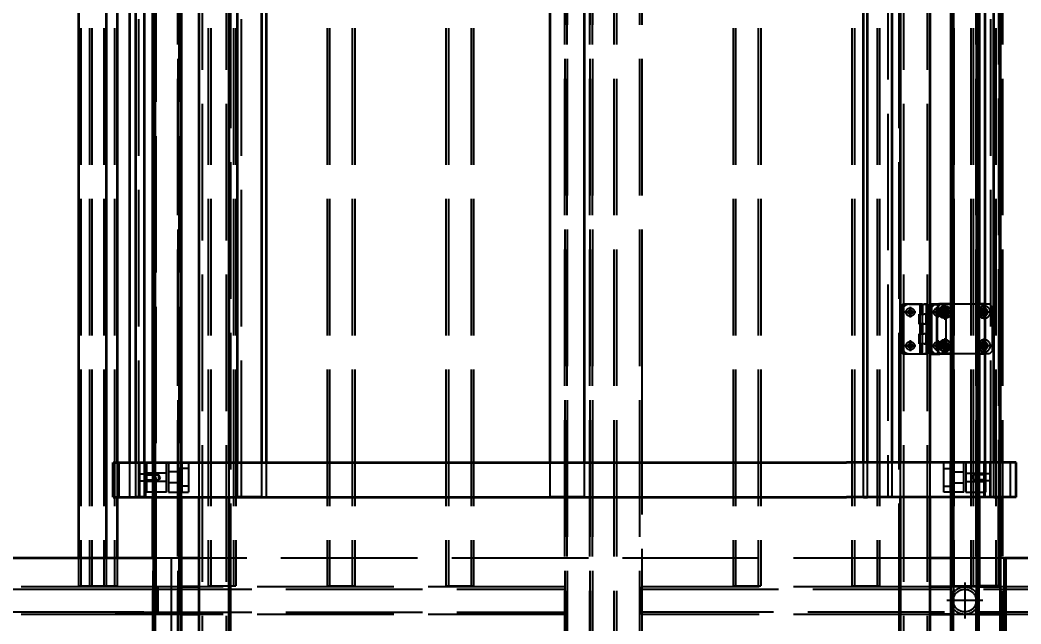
# Model space of a CAD drawing. Header units: millimetres. Extents: x -73083 to 81340, y -6859 to 6812.
# Drawn here: x -67263 to -66252, y -2867 to -2257 of the extents above; entities that cross this region are included whole.
import ezdxf

# ---------------------------------------------------------------- set-up
doc = ezdxf.new("R2010")
doc.units = ezdxf.units.MM
doc.linetypes.add('AM_ISO02W050', pattern=[7.5, 6, -1.5])
doc.linetypes.add('AM_ISO08W050', pattern=[18, 12, -1.5, 3, -1.5])
doc.layers.add('AM_7', color=2, linetype='AM_ISO08W050', lineweight=25)
doc.layers.add('AM_HID', color=1, linetype='AM_ISO02W050', lineweight=25)
doc.layers.add('word_dim', color=253, linetype='Continuous')
doc.styles.get("Standard").update_dxf_attribs({"font": 'romans.shx', "bigfont": 'bigfont.shx'})
doc.dimstyles.new('STANDARD 1-23', dxfattribs={"dimscale": 23, "dimtxt": 3.5, "dimasz": 3, "dimexe": 1, "dimexo": 0, "dimgap": 1, "dimtad": 3, "dimdsep": 46, "dimtxsty": 'Standard', "dimblk1": 'OPEN', "dimblk2": 'OPEN', "dimsah": 1, "dimcen": 0, "dimclrd": 256, "dimclre": 256, "dimclrt": 3, "dimazin": 2, "dimtfac": 1, "dimtmove": 0, "dimatfit": 3, "dimldrblk": 'OPEN', "dimfxl": 0, "dimtolj": 1, "dimtzin": 0, "dimlwd": 13, "dimlwe": 13, "dimarcsym": 0})

# ---------------------------------------------------------------- blocks, each defined once
blk = doc.blocks.new('_Open')
at = {"color": 0, "lineweight": -2}
for p, q in [((-1, 0.167), (0, 0)), ((-1, -0.167), (0, 0)), ((0, 0), (-1, 0))]:
    blk.add_line(p, q, dxfattribs=at)
blk = doc.blocks.new('*D1040')
at = {"layer": 'DEFPOINTS', "color": 0, "ltscale": 2}
for p in [(-68078.9, -1592.7), (-70152.9, -5613.8), (-66960, -5613.8)]:
    blk.add_point(p, dxfattribs=at)
at = {"layer": 'word_dim', "lineweight": 13, "ltscale": 2}
for p, q in [((-68078.9, -1592.7), (-70175.9, -1592.7)), ((-70152.9, -1661.7), (-70152.9, -5544.8)), ((-66960, -5613.8), (-70175.9, -5613.8))]:
    blk.add_line(p, q, dxfattribs=at)
at = {"layer": 'word_dim', "lineweight": 13, "ltscale": 2, "xscale": 69, "yscale": 69, "zscale": 69}
for p, rotation in [((-70152.9, -1592.7), 90), ((-70152.9, -5613.8), 270)]:
    blk.add_blockref('_Open', p, dxfattribs=dict(at, rotation=rotation))
at = {"layer": 'word_dim', "color": 3, "ltscale": 2, "insert": (-70216.1, -3603.3), "char_height": 80.5, "attachment_point": 5, "rotation": 90}
blk.add_mtext('\\A1;4021.2', dxfattribs=at)

msp = doc.modelspace()

# ---------------------------------------------------------------- linework, layer by layer
at = {"color": 7, "lineweight": 35, "ltscale": 23}
for p, q in [((-67203.98229, -1747.64294), (-67203.98143, -2800.67102)), ((-67175.98229, -1747.64294), (-67175.98143, -2800.67102)), ((-67164.958, -1869.09338), (-67164.95726, -2704.09338)), ((-67152.07982, -2704.09338), (-67152.08055, -1869.09313)), ((-67146.28502, -1869.09313), (-67146.28429, -2704.09338)), ((-67137.22533, -2704.09289), (-67137.22606, -1869.09313)), ((-67128.29808, -1869.09313), (-67128.29735, -2704.09338)), ((-67100.29808, -1869.09313), (-67100.29735, -2704.09289)), ((-67043.45903, -2704.09338), (-67043.45977, -1869.09338)), ((-67018.7105, -2704.09338), (-67018.71123, -1869.09338)), ((-67014.46856, -1869.09338), (-67014.46782, -2704.09338)), ((-66727.88823, -1869.09313), (-66727.8875, -2704.09289)), ((-66692.8875, -2704.09289), (-66692.88823, -1869.09289)), ((-66411.30571, -2704.09289), (-66411.30645, -1869.09265)), ((-66407.06304, -2704.09289), (-66407.06377, -1869.09265)), ((-66382.31401, -2704.09289), (-66382.31475, -1869.09265)), ((-66373.98149, -2704.0924), (-66373.98247, -1869.0924)), ((-66322.98272, -1869.0924), (-66322.98198, -2704.09289)), ((-66294.98272, -1869.0924), (-66294.98198, -2704.0924)), ((-66288.54253, -1869.0924), (-66288.5418, -2704.0924)), ((-66279.48345, -2704.0924), (-66279.48418, -1869.0924)), ((-66273.68779, -2704.0924), (-66273.68853, -1869.0924)), ((-66272.97686, -2704.09191), (-66272.97759, -1869.09167)), ((-66294.98174, -2544.09289), (-66294.98223, -1944.09265)), ((-66294.34185, -1944.0924), (-66294.34111, -2544.0924)), ((-66294.34087, -1944.0924), (-66294.34038, -2544.0924)), ((-66294.34014, -1944.0924), (-66294.33965, -2544.0924)), ((-66294.3394, -1944.09216), (-66294.33892, -2544.0924)), ((-66294.33843, -1944.09216), (-66294.33794, -2544.09191)), ((-66373.98149, -2704.0924), (-66373.98198, -2169.09265)), ((-66343.98149, -2704.0924), (-66343.98198, -2169.09265)), ((-67081.98156, -2704.09289), (-67081.98204, -2215.09387)), ((-67051.98198, -2215.09387), (-67051.98149, -2704.09289)), ((-67128.98046, -2704.09289), (-67128.98082, -2244.09338)), ((-66343.98174, -2544.09289), (-66334.98149, -2544.09289)), ((-66339.98149, -2544.09289), (-66342.98149, -2547.09289)), ((-66342.98149, -2547.09289), (-66342.98149, -2591.09289)), ((-66339.98149, -2544.09289), (-66333.98174, -2544.09289)), ((-66333.98174, -2544.09289), (-66336.98174, -2547.09289)), ((-66336.98174, -2591.09289), (-66336.98174, -2547.09289)), ((-66322.98223, -2544.09289), (-66333.98174, -2544.09289)), ((-66288.54204, -2544.09289), (-66294.98223, -2544.09289)), ((-66343.98174, -2594.09289), (-66339.98149, -2594.09289)), ((-66339.98149, -2594.09289), (-66342.98149, -2591.09289)), ((-66339.98149, -2594.09289), (-66333.98174, -2594.09289)), ((-66336.98174, -2591.09289), (-66333.98174, -2594.09289)), ((-66322.98223, -2594.09289), (-66333.98174, -2594.09289)), ((-66288.54204, -2594.09289), (-66294.98223, -2594.09289)), ((-66294.98149, -2704.0924), (-66294.98149, -2594.09289)), ((-66294.34111, -2594.0924), (-66294.34111, -2704.0924)), ((-66294.34038, -2594.0924), (-66294.34038, -2704.0924)), ((-66294.33965, -2594.0924), (-66294.3394, -2704.0924)), ((-66294.33867, -2594.0924), (-66294.33867, -2704.09191)), ((-66294.33794, -2594.09191), (-66294.33794, -2704.09191)), ((-67168.88451, -2704.09338), (-66428.52739, -2704.09289)), ((-67168.88451, -2739.09338), (-67168.88451, -2704.09338)), ((-66256.88457, -2704.09289), (-66428.52739, -2704.09289)), ((-66256.88457, -2739.09289), (-66256.88457, -2704.09289)), ((-67168.88451, -2739.09338), (-66428.52739, -2739.09289)), ((-67164.95714, -2739.09338), (-67164.95714, -2800.66809)), ((-67152.0797, -2739.09338), (-67146.28417, -2739.09338)), ((-67137.22533, -2739.09338), (-67146.28417, -2739.09338)), ((-67128.98034, -2800.67102), (-67128.98046, -2739.09289)), ((-67128.29735, -2739.09289), (-67128.29711, -2934.09338)), ((-67100.29735, -2739.09289), (-67100.29711, -2934.09338)), ((-67081.98131, -2945.27893), (-67081.98156, -2739.09289)), ((-67051.98149, -2739.09289), (-67051.98149, -2919.09338)), ((-67018.71025, -2739.09338), (-67043.45903, -2739.09338)), ((-67018.71025, -2739.09338), (-67014.46758, -2739.09338)), ((-66692.8875, -2739.09289), (-66727.8875, -2739.09289)), ((-66256.88457, -2739.09289), (-66428.52739, -2739.09289)), ((-66411.30571, -2739.09289), (-66407.06304, -2739.09289)), ((-66373.98149, -2919.09289), (-66373.98149, -2739.0924)), ((-66373.98149, -2919.09289), (-66373.98149, -2739.0924)), ((-66343.98125, -2949.09289), (-66343.98149, -2739.0924)), ((-66322.98198, -2739.0924), (-66322.98174, -2934.09289)), ((-66294.98198, -2739.0924), (-66294.98174, -2934.09289)), ((-66294.98125, -2891.70275), (-66294.98149, -2739.0924)), ((-66294.34111, -2739.09191), (-66294.34087, -2828.6466)), ((-66294.34014, -2739.09191), (-66294.34014, -2828.6466)), ((-66294.3394, -2739.09191), (-66294.3394, -2828.6466)), ((-66294.33867, -2739.09191), (-66294.33867, -2828.6466)), ((-66294.33794, -2739.09191), (-66294.3377, -2828.6466)), ((-66279.48345, -2739.09289), (-66288.5418, -2739.09289)), ((-66279.48345, -2739.09289), (-66273.68779, -2739.09289)), ((-66274.95708, -2739.09289), (-66274.95708, -2828.67102)), ((-66272.97661, -2891.67053), (-66272.97686, -2739.09191)), ((-67128.29735, -2800.67102), (-68730.46172, -2800.67297)), ((-67081.98461, -2800.67932), (-67100.3004, -2800.67932)), ((-66322.98516, -2800.67834), (-66343.98467, -2800.67834)), ((-66272.9793, -2800.67785), (-66274.95708, -2800.67785)), ((-66267.46123, -2800.6759), (-66268.96123, -2800.6759)), ((-66268.96099, -3000.28918), (-66268.96123, -2800.6759)), ((-65597.46123, -2800.67736), (-66267.46148, -2800.67785)), ((-66267.46123, -3045.67785), (-66267.46148, -2800.67785)), ((-66267.46099, -3045.6759), (-66267.46123, -2800.6759)), ((-67081.98461, -2829.6715), (-67100.3004, -2829.6715)), ((-66322.98516, -2829.67102), (-66343.98467, -2829.67102)), ((-66272.9793, -2829.67102), (-66294.98516, -2829.67102)), ((-66294.98125, -2828.6466), (-66294.34087, -2828.6466)), ((-66294.97661, -2891.67053), (-66294.97661, -2828.64611)), ((-66294.97661, -2828.67102), (-66274.95708, -2828.67102)), ((-67081.98449, -2857.6715), (-67100.3004, -2857.6715)), ((-66322.98516, -2857.67102), (-66343.98442, -2857.67102)), ((-66272.9793, -2857.67102), (-66294.98516, -2857.67102))]:
    msp.add_line(p, q, dxfattribs=at)
for centre, radius in [((-66328.98174, -2552.09289), 6), ((-66328.98174, -2552.09289), 3.5), ((-66328.98149, -2552.09289), 2.4585), ((-66328.98174, -2586.09289), 6), ((-66328.98174, -2586.09289), 3.5), ((-66328.98149, -2586.09289), 2.4585)]:
    msp.add_circle(centre, radius, dxfattribs=at)
for centre, radius, start, end in [((-66334.98149, -2551.09289), 7, 89.86290012, 90.00005032), ((-66288.98174, -2552.09289), 6, 85.79811794, 274.20198451), ((-66288.98174, -2552.09289), 3.5, 82.78485704, 277.21524541), ((-66288.98149, -2552.09289), 2.4585, 79.70289127, 280.29721801), ((-66288.98174, -2586.09289), 6, 85.79811794, 274.20198451), ((-66288.98174, -2586.09289), 3.5, 82.78422184, 277.21493805), ((-66288.98149, -2586.09289), 2.4585, 79.7028298, 280.29718386)]:
    msp.add_arc(centre, radius, start, end, dxfattribs=at)
at = {"layer": 'AM_7', "ltscale": 23}
for p, q in [((-66363.98125, -2546.5675), (-66363.98125, -2557.61779)), ((-66335.98125, -2546.5675), (-66335.98125, -2557.6173)), ((-66328.98174, -2544.2926), (-66328.98174, -2559.8927)), ((-66288.98174, -2544.2926), (-66288.98174, -2559.8927)), ((-66358.45635, -2552.09289), (-66369.5064, -2552.09289)), ((-66330.45635, -2552.09289), (-66341.5064, -2552.09289)), ((-66321.18169, -2552.09289), (-66336.78179, -2552.09289)), ((-66281.18169, -2552.09289), (-66296.78179, -2552.09289)), ((-66358.45635, -2586.09289), (-66369.5064, -2586.09289)), ((-66363.98125, -2580.5675), (-66363.98125, -2591.61779)), ((-66330.45635, -2586.09289), (-66341.5064, -2586.09289)), ((-66321.18169, -2586.09289), (-66336.78179, -2586.09289)), ((-66335.98125, -2580.5675), (-66335.98125, -2591.6173)), ((-66328.98174, -2578.2926), (-66328.98174, -2593.8927)), ((-66281.18169, -2586.09289), (-66296.78179, -2586.09289)), ((-66288.98174, -2578.2926), (-66288.98174, -2593.8927)), ((-66308.98125, -2825.44641), (-66308.98125, -2861.8468)), ((-66290.7813, -2843.6466), (-66327.1812, -2843.6466))]:
    msp.add_line(p, q, dxfattribs=at)
at = {"layer": 'AM_HID', "ltscale": 23}
for p, q in [((-67125.79833, -1684.09338), (-67125.79711, -2934.09338)), ((-67102.79833, -1684.09338), (-67102.79711, -2934.09338)), ((-66320.48296, -1684.09265), (-66320.48174, -2934.09289)), ((-66297.48296, -1684.09265), (-66297.48174, -2934.09289)), ((-67050.48247, -1710.59338), (-67050.48149, -2917.59338)), ((-66375.48247, -1710.59265), (-66375.48149, -2917.59289)), ((-67201.48229, -1747.64294), (-67201.48131, -2828.6427)), ((-67192.95812, -1747.67175), (-67192.95714, -2828.6715)), ((-67190.45812, -1747.67175), (-67190.45714, -2828.6715)), ((-67178.48229, -1747.64294), (-67178.48131, -2828.6427)), ((-67167.45812, -1747.6715), (-67167.45714, -2828.6715)), ((-67072.95812, -1747.6715), (-67072.95714, -2828.6715)), ((-67070.45812, -1747.6715), (-67070.45714, -2828.6715)), ((-67047.45806, -1747.6715), (-67047.45708, -2828.6715)), ((-67044.95806, -1747.6715), (-67044.95708, -2828.6715)), ((-66952.95806, -1747.6715), (-66952.95708, -2828.6715)), ((-66950.45806, -1747.6715), (-66950.45708, -2828.6715)), ((-66927.45806, -1747.6715), (-66927.45708, -2828.6715)), ((-66924.95806, -1747.6715), (-66924.95708, -2828.6715)), ((-66832.95806, -1747.67126), (-66832.95708, -2828.67102)), ((-66830.45806, -1747.67126), (-66830.45708, -2828.67102)), ((-66807.45806, -1747.67126), (-66807.45708, -2828.67102)), ((-66804.95806, -1747.67126), (-66804.95708, -2828.67102)), ((-66542.95806, -1747.67102), (-66542.95708, -2828.67102)), ((-66540.45806, -1747.67102), (-66540.45708, -2828.67102)), ((-66517.45806, -1747.67102), (-66517.45708, -2828.67102)), ((-66514.95806, -1747.67102), (-66514.95708, -2828.67102)), ((-66422.95806, -1747.67102), (-66422.95708, -2828.67102)), ((-66420.45806, -1747.67102), (-66420.45708, -2828.67102)), ((-66397.45806, -1747.67102), (-66397.45708, -2828.67102)), ((-66394.95806, -1747.67102), (-66394.95708, -2828.67102)), ((-66322.34185, -1747.6466), (-66322.34087, -2828.6466)), ((-66322.34111, -1747.6466), (-66322.34014, -2828.6466)), ((-66322.34038, -1747.6466), (-66322.3394, -2828.6466)), ((-66322.3394, -1747.6466), (-66322.33867, -2828.6466)), ((-66322.33867, -1747.6466), (-66322.3377, -2828.6466)), ((-66319.84185, -1747.6466), (-66319.84087, -2828.6466)), ((-66319.84111, -1747.6466), (-66319.84014, -2828.6466)), ((-66319.84038, -1747.6466), (-66319.8394, -2828.6466)), ((-66319.8394, -1747.6466), (-66319.83867, -2828.6466)), ((-66319.83867, -1747.6466), (-66319.8377, -2828.6466)), ((-66302.95806, -1747.67077), (-66302.95708, -2828.67102)), ((-66300.45806, -1747.67077), (-66300.45708, -2828.67102)), ((-66296.84185, -1747.6466), (-66296.84087, -2828.6466)), ((-66296.84111, -1747.6466), (-66296.84014, -2828.6466)), ((-66296.84038, -1747.6466), (-66296.8394, -2828.6466)), ((-66296.8394, -1747.6466), (-66296.83867, -2828.6466)), ((-66296.83867, -1747.6466), (-66296.8377, -2828.6466)), ((-66277.45806, -1747.67077), (-66277.45708, -2828.67102)), ((-67128.98131, -1778.64294), (-67128.98021, -2971.6427)), ((-67126.48131, -1778.64294), (-67126.48021, -2971.6427)), ((-67126.48021, -2971.6427), (-67126.48131, -1778.64294)), ((-67103.48131, -1778.64294), (-67103.48021, -2971.6427)), ((-67103.48021, -2971.6427), (-67103.48131, -1778.64294)), ((-67100.98131, -1778.64294), (-67100.98021, -2971.6427)), ((-67100.98021, -2971.6427), (-67100.98131, -1778.64294)), ((-66712.95708, -1778.67126), (-66712.95586, -2971.67102)), ((-66712.95586, -2971.67102), (-66712.95708, -1778.67126)), ((-66710.45708, -1778.67126), (-66710.45586, -2971.67102)), ((-66710.45586, -2971.67102), (-66710.45708, -1778.67126)), ((-66687.45708, -1778.67126), (-66687.45586, -2971.67102)), ((-66687.45586, -2971.67102), (-66687.45708, -1778.67126)), ((-66684.95708, -1778.67126), (-66684.95586, -2971.67102)), ((-66684.95586, -2971.67102), (-66684.95708, -1778.67126)), ((-66662.95586, -2971.67102), (-66662.95708, -1778.67126)), ((-66660.45586, -2971.67102), (-66660.45708, -1778.67126)), ((-66637.45708, -1778.67126), (-66637.45586, -2971.67102)), ((-66634.95708, -1778.67126), (-66634.95635, -2588.67102)), ((-66322.98125, -2971.6466), (-66322.98223, -1778.6466)), ((-66322.97661, -2971.6466), (-66322.97759, -1778.6466)), ((-66320.48125, -2971.6466), (-66320.48223, -1778.6466)), ((-66320.47661, -2971.6466), (-66320.47759, -1778.6466)), ((-66297.48125, -2971.6466), (-66297.48223, -1778.6466)), ((-66297.47661, -2971.6466), (-66297.47759, -1778.6466)), ((-66294.97661, -2828.64611), (-66294.97759, -1778.6466)), ((-66270.47661, -2971.6466), (-66270.47759, -1778.6466)), ((-66274.95806, -1818.79211), (-66274.95708, -2739.09289)), ((-67143.02086, -2739.09338), (-67143.02172, -1834.09338)), ((-67039.21636, -2739.09338), (-67039.21709, -1834.09338)), ((-66386.55742, -1834.09265), (-66386.55669, -2739.09289)), ((-66282.74639, -2739.09289), (-66282.74712, -1834.09265)), ((-67078.98204, -2169.09338), (-67078.98143, -2946.09338)), ((-67054.98198, -2169.09338), (-67054.98149, -2922.09338)), ((-67051.98198, -2169.09338), (-67051.98149, -2919.09338)), ((-66370.98198, -2169.09265), (-66370.98149, -2922.09289)), ((-66346.98198, -2169.09265), (-66346.98149, -2946.09289)), ((-66351.98149, -2544.09289), (-66371.98149, -2544.09289)), ((-66371.98149, -2594.09289), (-66371.98149, -2544.09289)), ((-66364.98149, -2544.09289), (-66349.98149, -2544.09289)), ((-66353.98125, -2553.99279), (-66353.98125, -2544.09289)), ((-66353.62114, -2544.09289), (-66353.62114, -2553.99279)), ((-66351.98149, -2544.09289), (-66351.98149, -2594.09289)), ((-66351.98125, -2544.09289), (-66349.98125, -2544.09289)), ((-66351.98125, -2544.09289), (-66351.98125, -2594.09289)), ((-66351.98125, -2544.09289), (-66351.98125, -2553.99279)), ((-66351.80132, -2544.09289), (-66351.80132, -2553.99279)), ((-66345.98125, -2544.09289), (-66349.98149, -2544.09289)), ((-66349.98125, -2544.09289), (-66347.98125, -2544.09289)), ((-66347.98125, -2544.09289), (-66347.98125, -2594.09289)), ((-66347.98125, -2544.09289), (-66347.98125, -2553.99279)), ((-66345.98125, -2553.99279), (-66345.98125, -2544.09289)), ((-66344.98149, -2544.09289), (-66343.98174, -2544.09289)), ((-66344.98149, -2544.09289), (-66344.98149, -2554.21789)), ((-66323.26445, -2544.09289), (-66323.26445, -2594.09289)), ((-66323.26445, -2544.09289), (-66323.26445, -2594.09289)), ((-66294.98223, -2544.09289), (-66322.98223, -2544.09289)), ((-66294.98149, -2594.09289), (-66294.98174, -2544.09289)), ((-66294.69878, -2544.09289), (-66294.69878, -2594.09289)), ((-66294.69878, -2544.09289), (-66294.69878, -2594.09289)), ((-66294.34111, -2544.0924), (-66294.34111, -2594.0924)), ((-66294.34038, -2544.0924), (-66294.34038, -2594.0924)), ((-66294.33965, -2544.0924), (-66294.33965, -2594.0924)), ((-66294.33892, -2544.0924), (-66294.33867, -2594.0924)), ((-66294.33794, -2544.09191), (-66294.33794, -2594.09191)), ((-66283.98174, -2544.09289), (-66288.54204, -2544.09289)), ((-66280.98174, -2547.09289), (-66283.98174, -2544.09289)), ((-66280.98174, -2591.09289), (-66280.98174, -2547.09289)), ((-66371.98149, -2551.09289), (-66371.98125, -2587.09289)), ((-66354.98149, -2553.99279), (-66349.98149, -2553.99279)), ((-66354.98125, -2564.1925), (-66354.98149, -2553.99279)), ((-66353.98125, -2554.21789), (-66349.98149, -2554.21789)), ((-66353.98125, -2564.0177), (-66353.98125, -2554.21789)), ((-66351.98125, -2554.21789), (-66351.98125, -2564.0177)), ((-66345.98125, -2553.99279), (-66349.98149, -2553.99279)), ((-66344.98149, -2554.21789), (-66349.98149, -2554.21789)), ((-66348.16143, -2554.21789), (-66348.16143, -2564.0177)), ((-66347.98125, -2554.21789), (-66347.98125, -2564.0177)), ((-66346.3416, -2564.0177), (-66346.3416, -2554.21789)), ((-66345.98125, -2564.0177), (-66345.98125, -2554.21789)), ((-66327.98149, -2551.09289), (-66327.98125, -2587.09289)), ((-66349.98125, -2564.1925), (-66354.98125, -2564.1925)), ((-66349.98125, -2564.0177), (-66353.98125, -2564.0177)), ((-66353.98125, -2573.99279), (-66353.98125, -2564.1925)), ((-66353.62114, -2564.1925), (-66353.62114, -2573.99279)), ((-66351.98125, -2564.1925), (-66351.98125, -2573.99279)), ((-66351.80132, -2564.1925), (-66351.80132, -2573.99279)), ((-66349.98125, -2564.0177), (-66344.98125, -2564.0177)), ((-66345.98125, -2564.1925), (-66349.98125, -2564.1925)), ((-66347.98125, -2564.1925), (-66347.98125, -2573.99279)), ((-66345.98125, -2573.99279), (-66345.98125, -2564.1925)), ((-66344.98125, -2564.0177), (-66344.98125, -2574.1676)), ((-66354.98125, -2584.1925), (-66354.98125, -2573.99279)), ((-66354.98125, -2573.99279), (-66349.98125, -2573.99279)), ((-66353.98125, -2574.1676), (-66349.98125, -2574.1676)), ((-66353.98125, -2583.96789), (-66353.98125, -2574.1676)), ((-66351.98125, -2574.1676), (-66351.98125, -2583.96789)), ((-66345.98125, -2573.99279), (-66349.98125, -2573.99279)), ((-66344.98125, -2574.1676), (-66349.98125, -2574.1676)), ((-66348.16143, -2574.1676), (-66348.16143, -2583.96789)), ((-66347.98125, -2574.1676), (-66347.98125, -2583.96789)), ((-66346.3416, -2574.1676), (-66346.3416, -2583.96789)), ((-66345.98125, -2583.96789), (-66345.98125, -2574.1676)), ((-66349.98125, -2584.1925), (-66354.98125, -2584.1925)), ((-66349.98125, -2583.96789), (-66353.98125, -2583.96789)), ((-66353.98125, -2594.09289), (-66353.98125, -2584.1925)), ((-66353.62114, -2594.09289), (-66353.62114, -2584.1925)), ((-66351.98125, -2584.1925), (-66351.98125, -2594.09289)), ((-66351.80132, -2594.09289), (-66351.80132, -2584.1925)), ((-66349.98125, -2583.96789), (-66344.98125, -2583.96789)), ((-66345.98125, -2584.1925), (-66349.98125, -2584.1925)), ((-66347.98125, -2584.1925), (-66347.98125, -2594.09289)), ((-66345.98125, -2594.09289), (-66345.98125, -2584.1925)), ((-66344.98125, -2583.96789), (-66344.98125, -2594.09289)), ((-66634.95635, -2588.67102), (-66634.95635, -2591.17102)), ((-66634.95635, -2591.17102), (-66634.95635, -2616.17102)), ((-66371.98149, -2594.09289), (-66351.98149, -2594.09289)), ((-66364.98125, -2594.09289), (-66349.98125, -2594.09289)), ((-66351.98125, -2594.09289), (-66349.98125, -2594.09289)), ((-66349.98125, -2594.09289), (-66347.98125, -2594.09289)), ((-66345.98125, -2594.09289), (-66349.98125, -2594.09289)), ((-66344.98125, -2594.09289), (-66343.98174, -2594.09289)), ((-66339.98149, -2594.09289), (-66334.98125, -2594.09289)), ((-66294.98223, -2594.09289), (-66322.98223, -2594.09289)), ((-66283.98174, -2594.09289), (-66288.54204, -2594.09289)), ((-66280.98174, -2591.09289), (-66283.98174, -2594.09289)), ((-66634.95635, -2616.17102), (-66634.95635, -2618.67102)), ((-66634.95635, -2618.67102), (-66634.95586, -2971.67102)), ((-67164.95726, -2704.09338), (-67164.95714, -2739.09338)), ((-67162.88451, -2739.09338), (-67162.88451, -2704.09338)), ((-67152.0797, -2739.09338), (-67152.07982, -2704.09338)), ((-67146.28429, -2704.09338), (-67146.28417, -2739.09338)), ((-67142.38341, -2704.09338), (-67142.38341, -2739.09338)), ((-67137.22533, -2739.09338), (-67137.22533, -2704.09289)), ((-67136.38341, -2704.09338), (-67136.38341, -2739.09338)), ((-67134.98217, -2734.09338), (-67134.98217, -2704.09338)), ((-67114.98217, -2704.09338), (-67134.98217, -2704.09338)), ((-67128.98046, -2739.09289), (-67128.98046, -2704.09289)), ((-67128.48204, -2734.09338), (-67128.48204, -2704.09338)), ((-67128.48131, -2734.09338), (-67128.48143, -2704.09338)), ((-67128.29735, -2704.09338), (-67128.29735, -2739.09289)), ((-67114.98217, -2734.09338), (-67114.98217, -2704.09338)), ((-67112.98217, -2704.09338), (-67092.98217, -2704.09338)), ((-67112.98217, -2704.09338), (-67112.98217, -2734.09338)), ((-67100.29735, -2704.09289), (-67100.29735, -2739.09289)), ((-67099.48204, -2704.09338), (-67099.48204, -2734.09338)), ((-67099.48143, -2704.09338), (-67099.48131, -2734.09338)), ((-67092.98217, -2704.09338), (-67092.98217, -2734.09338)), ((-67081.98156, -2739.09289), (-67081.98156, -2704.09289)), ((-67051.98149, -2704.09289), (-67051.98149, -2739.09289)), ((-67043.45903, -2739.09338), (-67043.45903, -2704.09338)), ((-67018.71025, -2739.09338), (-67018.7105, -2704.09338)), ((-67014.46782, -2704.09338), (-67014.46758, -2739.09338)), ((-66727.8875, -2704.09289), (-66727.8875, -2739.09289)), ((-66692.8875, -2739.09289), (-66692.8875, -2704.09289)), ((-66411.30571, -2739.09289), (-66411.30571, -2704.09289)), ((-66407.06304, -2739.09289), (-66407.06304, -2704.09289)), ((-66382.31401, -2739.09289), (-66382.31401, -2704.09289)), ((-66373.98149, -2739.0924), (-66373.98149, -2704.0924)), ((-66373.98149, -2739.0924), (-66373.98149, -2704.0924)), ((-66343.98149, -2739.0924), (-66343.98149, -2704.0924)), ((-66329.98223, -2734.09289), (-66329.98223, -2704.09289)), ((-66309.98223, -2704.09289), (-66329.98223, -2704.09289)), ((-66323.48198, -2734.09289), (-66323.48198, -2704.09289)), ((-66323.48149, -2734.09289), (-66323.48149, -2704.09289)), ((-66322.98198, -2704.09289), (-66322.98198, -2739.0924)), ((-66309.98223, -2734.09289), (-66309.98223, -2704.09289)), ((-66307.98223, -2704.09289), (-66287.98223, -2704.09289)), ((-66307.98223, -2704.09289), (-66307.98223, -2734.09289)), ((-66294.98198, -2704.0924), (-66294.98198, -2739.0924)), ((-66294.98149, -2739.0924), (-66294.98149, -2704.0924)), ((-66294.48198, -2704.09289), (-66294.48198, -2734.09289)), ((-66294.48149, -2704.09289), (-66294.48149, -2734.09289)), ((-66294.34111, -2704.0924), (-66294.34111, -2739.09191)), ((-66294.34038, -2704.0924), (-66294.34014, -2739.09191)), ((-66294.3394, -2704.0924), (-66294.3394, -2739.09191)), ((-66294.33867, -2704.09191), (-66294.33867, -2739.09191)), ((-66294.33794, -2704.09191), (-66294.33794, -2739.09191)), ((-66289.38335, -2739.09289), (-66289.38335, -2704.09289)), ((-66288.5418, -2704.0924), (-66288.5418, -2739.09289)), ((-66287.98223, -2704.09289), (-66287.98223, -2734.09289)), ((-66283.38335, -2739.09289), (-66283.38335, -2704.09289)), ((-66279.48345, -2739.09289), (-66279.48345, -2704.0924)), ((-66273.68779, -2739.09289), (-66273.68779, -2704.0924)), ((-66272.97686, -2739.09191), (-66272.97686, -2704.09191)), ((-66262.88457, -2739.09289), (-66262.88457, -2704.09289)), ((-67142.38292, -2715.59338), (-67136.38292, -2715.59338)), ((-67134.9818, -2716.63488), (-67122.9818, -2716.63488)), ((-67114.98168, -2714.90539), (-67134.98168, -2714.90539)), ((-67122.9818, -2716.63488), (-67122.9818, -2720.27209)), ((-67121.56249, -2719.09338), (-67122.9818, -2716.63488)), ((-67122.9818, -2721.55187), (-67122.9818, -2717.91467)), ((-67121.56249, -2719.09338), (-67122.9818, -2721.55187)), ((-67102.98168, -2713.59338), (-67112.98168, -2713.59338)), ((-67102.98168, -2710.09338), (-67102.98168, -2714.77844)), ((-67092.98168, -2710.09338), (-67102.98168, -2710.09338)), ((-67102.98168, -2714.77844), (-67102.98168, -2728.09338)), ((-66329.98174, -2710.09289), (-66319.98174, -2710.09289)), ((-66319.98174, -2723.40734), (-66319.98174, -2710.09289)), ((-66319.98174, -2713.59289), (-66309.98174, -2713.59289)), ((-66307.98174, -2714.90441), (-66287.98174, -2714.90441)), ((-66301.40142, -2719.09289), (-66299.98198, -2716.63391)), ((-66301.40142, -2719.09289), (-66299.98198, -2721.5509)), ((-66299.98198, -2716.63391), (-66299.98198, -2720.2716)), ((-66287.98198, -2716.63391), (-66299.98198, -2716.63391)), ((-66299.98198, -2721.5509), (-66299.98198, -2717.91418)), ((-66283.38286, -2715.59289), (-66289.38286, -2715.59289)), ((-67142.38292, -2722.59338), (-67136.38292, -2722.59338)), ((-67134.9818, -2721.55187), (-67122.9818, -2721.55187)), ((-67114.98168, -2723.28137), (-67134.98168, -2723.28137)), ((-67102.98168, -2724.59338), (-67112.98168, -2724.59338)), ((-67092.98168, -2728.09338), (-67102.98168, -2728.09338)), ((-66329.98174, -2728.09289), (-66319.98174, -2728.09289)), ((-66319.98174, -2728.09289), (-66319.98174, -2723.40734)), ((-66319.98174, -2724.59289), (-66309.98174, -2724.59289)), ((-66307.98174, -2723.28039), (-66287.98174, -2723.28039)), ((-66287.98198, -2721.5509), (-66299.98198, -2721.5509)), ((-66283.38286, -2722.59289), (-66289.38286, -2722.59289)), ((-67114.98217, -2734.09338), (-67134.98217, -2734.09338)), ((-67112.98217, -2734.09338), (-67092.98217, -2734.09338)), ((-66382.31401, -2739.09289), (-66407.06304, -2739.09289)), ((-66309.98223, -2734.09289), (-66329.98223, -2734.09289)), ((-66307.98223, -2734.09289), (-66287.98223, -2734.09289)), ((-67100.3004, -2800.67932), (-67498.45604, -2800.6798)), ((-67203.98143, -2800.67102), (-67203.98131, -2828.6427)), ((-67175.98143, -2800.67102), (-67175.98131, -2828.6427)), ((-67164.95714, -2800.66809), (-67164.95714, -2828.6715)), ((-67128.98021, -2971.6427), (-67128.98034, -2800.67102)), ((-67110.46178, -2800.67102), (-67128.29735, -2800.67102)), ((-67110.46178, -2800.67102), (-67110.46166, -2934.09338)), ((-66343.98467, -2800.67834), (-67081.98461, -2800.67932)), ((-66274.95708, -2800.67785), (-66322.98516, -2800.67834)), ((-66268.9644, -2800.67785), (-66272.9793, -2800.67785)), ((-67100.3004, -2829.6715), (-67644.9561, -2829.67199)), ((-67123.98034, -2829.6427), (-67615.98034, -2829.64318)), ((-67203.98131, -2828.6427), (-67175.98131, -2828.6427)), ((-67192.95714, -2828.6715), (-67164.95714, -2828.6715)), ((-67123.98034, -2829.6427), (-67123.98046, -2836.93078)), ((-66712.9561, -2829.67102), (-67081.98461, -2829.6715)), ((-67072.95714, -2828.6715), (-67044.95708, -2828.6715)), ((-66952.95708, -2828.6715), (-66924.95708, -2828.6715)), ((-66832.95708, -2828.67102), (-66804.95708, -2828.67102)), ((-66712.9561, -2829.67102), (-66712.9561, -2836.9591)), ((-66634.9561, -2836.9591), (-66634.9561, -2829.67102)), ((-66343.98467, -2829.67102), (-66634.9561, -2829.67102)), ((-66542.95708, -2828.67102), (-66514.95708, -2828.67102)), ((-66422.95708, -2828.67102), (-66394.95708, -2828.67102)), ((-66294.98516, -2829.67102), (-66322.98516, -2829.67102)), ((-66322.34087, -2828.6466), (-66308.34111, -2828.6466)), ((-66308.34111, -2828.6466), (-66294.98125, -2828.6466)), ((-66302.95708, -2828.67102), (-66294.97661, -2828.67102)), ((-65702.9561, -2829.67004), (-66272.9793, -2829.67102)), ((-67644.9561, -2832.17199), (-67166.95604, -2832.1715)), ((-67615.98034, -2832.14318), (-67137.98034, -2832.1427)), ((-67166.95604, -2832.1715), (-66712.9561, -2832.17102)), ((-67137.98034, -2832.1427), (-67123.98034, -2832.1427)), ((-67123.98046, -2836.93078), (-67123.98034, -2857.6427)), ((-66712.9561, -2836.9591), (-66712.9561, -2857.67102)), ((-66634.9561, -2855.17102), (-66634.9561, -2832.17102)), ((-66634.9561, -2832.17102), (-66156.9561, -2832.17102)), ((-66634.9561, -2857.67102), (-66634.9561, -2836.9591)), ((-67166.95604, -2855.1715), (-67644.95604, -2855.17199)), ((-67100.3004, -2857.6715), (-67644.95604, -2857.67199)), ((-67137.98034, -2855.1427), (-67615.98034, -2855.14318)), ((-67123.98034, -2857.6427), (-67615.98034, -2857.64318)), ((-67166.95604, -2855.1715), (-66712.9561, -2855.17102)), ((-67137.98034, -2855.1427), (-67123.98034, -2855.1427)), ((-66712.9561, -2857.67102), (-67081.98449, -2857.6715)), ((-66156.9561, -2855.17102), (-66634.9561, -2855.17102)), ((-66343.98442, -2857.67102), (-66634.9561, -2857.67102)), ((-66294.98516, -2857.67102), (-66322.98516, -2857.67102)), ((-65702.9561, -2857.67004), (-66272.9793, -2857.67102))]:
    msp.add_line(p, q, dxfattribs=at)
for centre, radius in [((-66363.98125, -2552.09289), 4.25), ((-66363.98149, -2552.09289), 2.25), ((-66363.98149, -2552.09289), 1.621), ((-66335.98125, -2552.09289), 4.25), ((-66335.98149, -2552.09289), 2.25), ((-66335.98149, -2552.09289), 1.621), ((-66363.98125, -2586.09289), 4.25), ((-66363.98125, -2586.09289), 2.25), ((-66363.98149, -2586.09289), 1.621), ((-66335.98125, -2586.09289), 4.25), ((-66335.98125, -2586.09289), 2.25), ((-66335.98149, -2586.09289), 1.621), ((-66308.98125, -2843.6466), 14), ((-66308.98125, -2843.6466), 11.5)]:
    msp.add_circle(centre, radius, dxfattribs=at)
for centre, radius, start, end in [((-66364.98149, -2551.09289), 7, 90.00005032, 180.00004963), ((-66334.98149, -2551.09289), 7, 0.00005144, 89.86290012), ((-66288.98174, -2552.09289), 6, 274.20198451, 85.79811794), ((-66288.98174, -2552.09289), 3.5, 277.21524541, 82.78485704), ((-66288.98149, -2552.09289), 2.4585, 280.29721801, 79.70289127), ((-66364.98125, -2587.09289), 7, 180.00004963, 270.00005214), ((-66334.98125, -2587.09289), 7, 270.00005214, 0.00005139), ((-66288.98174, -2586.09289), 3.5, 277.21524541, 82.78391448), ((-66288.98174, -2586.09289), 6, 274.20198451, 85.79811794), ((-66288.98149, -2586.09289), 2.4585, 280.29721801, 79.70279565)]:
    msp.add_arc(centre, radius, start, end, dxfattribs=at)

# ---------------------------------------------------------------- dimensions: what is measured, and where the dimension line sits
at = {"layer": 'word_dim', "ltscale": 2}
dim = msp.add_linear_dim(base=(-70152.88579, -5613.83157), p1=(-68078.91532, -1592.67541), p2=(-66959.97977, -5613.83157), angle=90, dimstyle='STANDARD 1-23', override={"dimdec": 1}, dxfattribs=at)
dim.commit()
dim.dimension.update_dxf_attribs({"geometry": '*D1040', "text_midpoint": (-70216.13579, -3603.25349)})

doc.saveas('drawing.dxf')
